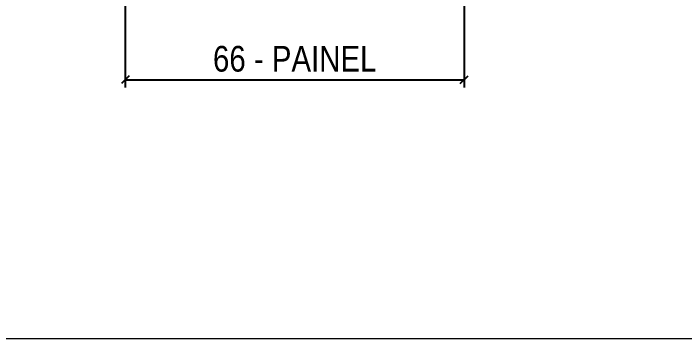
# Model space of a CAD drawing. Extents: x 2296 to 12463, y 760 to 16806.
# Drawn here: x 4627.5 to 4888.9, y 13785.1 to 13911.7 of the extents above; entities that cross this region are included whole.
import ezdxf

# ---------------------------------------------------------------- set-up
doc = ezdxf.new("R2010")
doc.units = 0
doc.layers.add('CARIMBO', color=255, linetype='Continuous', lineweight=9)
doc.layers.add('COTA', color=241, linetype='Continuous')
doc.styles.add('COTA TECNICA 2X', font='techl___.ttf', dxfattribs={"height": 10})
doc.dimstyles.new('SECAO PILAR', dxfattribs={"dimtxt": 10, "dimasz": 3, "dimexe": 3, "dimexo": 3, "dimgap": 3, "dimtad": 1, "dimdec": 1, "dimlfac": 0.5, "dimzin": 12, "dimdsep": 46, "dimtxsty": 'COTA TECNICA 2X', "dimblk1": 'OBLIQUE', "dimblk2": 'OBLIQUE', "dimsah": 1, "dimcen": 0.9, "dimclrd": 256, "dimclre": 256, "dimclrt": 256, "dimadec": 1, "dimazin": 3, "dimtfac": 1, "dimtdec": 1, "dimtmove": 0, "dimatfit": 3, "dimfxl": 1, "dimtolj": 1, "dimtzin": 12, "dimarcsym": 0})

# ---------------------------------------------------------------- blocks, each defined once
blk = doc.blocks.new('_Oblique')
at = {"color": 0, "linetype": 'ByBlock', "lineweight": -2}
blk.add_line((-0.5, -0.5), (0.5, 0.5), dxfattribs=at)
blk = doc.blocks.new('*D1577')
at = {"layer": 'COTA', "lineweight": -2, "transparency": 16777216}
for p, q in [((4671.04, 13960.16), (4671.04, 13882.87)), ((4803.07, 13960.16), (4803.07, 13882.87)), ((4671.04, 13885.87), (4803.07, 13885.87))]:
    blk.add_line(p, q, dxfattribs=at)
at = {"layer": 'Defpoints', "color": 0, "transparency": 16777216}
for p in [(4671.04, 13963.16), (4803.07, 13963.16), (4803.07, 13885.87)]:
    blk.add_point(p, dxfattribs=at)
at = {"layer": 'COTA', "lineweight": -2, "transparency": 16777216, "xscale": 3, "yscale": 3, "zscale": 3, "rotation": 180}
blk.add_blockref('_Oblique', (4671.04, 13885.87), dxfattribs=at)
at = {"layer": 'COTA', "lineweight": -2, "transparency": 16777216, "xscale": 3, "yscale": 3, "zscale": 3}
blk.add_blockref('_Oblique', (4803.07, 13885.87), dxfattribs=at)
at = {"layer": 'COTA', "transparency": 16777216, "insert": (4737.06, 13893.97), "char_height": 10, "attachment_point": 5, "style": 'COTA TECNICA 2X'}
blk.add_mtext('\\A1;66 - PAINEL', dxfattribs=at)

msp = doc.modelspace()

# ---------------------------------------------------------------- linework, layer by layer
at = {"layer": 'CARIMBO', "color": 3}
msp.add_line((2295.89, 13785.07), (9625.18, 13785.07), dxfattribs=at)

# ---------------------------------------------------------------- dimensions: what is measured, and where the dimension line sits
at = {"layer": 'COTA'}
dim = msp.add_linear_dim(base=(4803.07, 13885.87), p1=(4671.04, 13963.16), p2=(4803.07, 13963.16), text='<> - PAINEL', dimstyle='SECAO PILAR', dxfattribs=at)
dim.commit()
dim.dimension.update_dxf_attribs({"geometry": '*D1577', "text_midpoint": (4737.06, 13893.97)})

doc.saveas('drawing.dxf')
